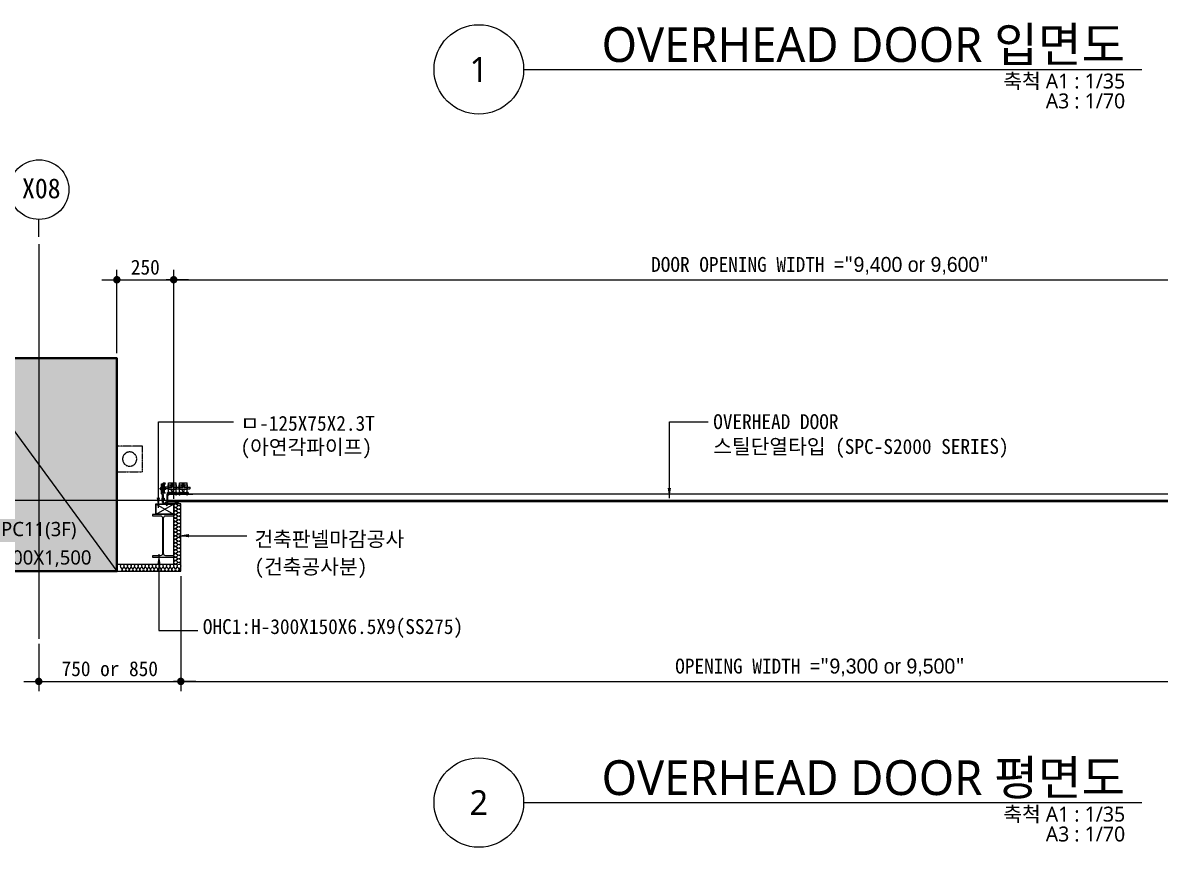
# Model space of a CAD drawing. Header units: millimetres. Extents: x 204328 to 274136, y -196910 to -178068.
# Drawn here: x 249573 to 257580, y -196455 to -190649 of the extents above; entities that cross this region are included whole.
import ezdxf
from ezdxf.enums import TextEntityAlignment as Align

# ---------------------------------------------------------------- set-up
doc = ezdxf.new("R2010")
doc.units = ezdxf.units.MM
doc.linetypes.add('CEN', pattern=[62, 60, -1, 0, -1])
doc.linetypes.add('HIDDEN', pattern=[0.375, 0.25, -0.125])
doc.layers.get('Defpoints').update_dxf_attribs({"color": 140})
for name, color, linetype in [('1212', 7, 'Continuous'), ('3', 3, 'Continuous'), ('4', 4, 'Continuous'), ('A-CONC-SOLD', 253, 'CEN'), ('HAT', 8, 'Continuous'), ('ITXT', 3, 'Continuous')]:
    doc.layers.add(name, color=color, linetype=linetype)
for name, color, linetype, lineweight in [('A-AXIS-BUBL', 7, 'Continuous', 25), ('A-CLXM-CONC', 2, 'Continuous', 40), ('A-CNTL', 1, 'CEN', 15), ('A-DIMS', 7, 'Continuous', 25), ('A-MKXS-LEAD', 7, 'Continuous', 25), ('A-MKXS-TEXT1', 3, 'Continuous', 25), ('A-SECT-LIN2', 6, 'Continuous', 20), ('A-WAXM-PANL', 6, 'Continuous', 20), ('A-XXXX-HID', 8, 'HIDDEN', 18), ('A-XXXX-SYMB', 7, 'Continuous', 25), ('A-XXXX-TXT1', 3, 'Continuous', 25), ('A-XXXX-TXT2', 3, 'Continuous', 25), ('XR-평면도$0$A-CLXM-CONC', 2, 'Continuous', 40)]:
    doc.layers.add(name, color=color, linetype=linetype, lineweight=lineweight)
doc.styles.add('HY울릉도L', font='')
doc.styles.add('돋움체', font='')
doc.styles.add('맑은 고딕', font='malgun.ttf')
doc.styles.add('맑은고딕', font='malgun.ttf')
doc.styles.get('HY울릉도L').set_extended_font_data('Dotum')
doc.styles.get('돋움체').set_extended_font_data('DotumChe')
doc.dimstyles.new('CDIM', dxfattribs={"dimtxt": 3, "dimasz": 1.5, "dimexe": 2, "dimexo": 1, "dimgap": 1, "dimtad": 1, "dimdec": 0, "dimrnd": 0.5, "dimzin": 0, "dimdsep": 32, "dimlunit": 6, "dimtxsty": 'HY울릉도L', "dimblk1": '_CIDOT', "dimblk2": '_CIDOT', "dimsah": 1, "dimcen": 5.5, "dimclrd": 2, "dimclre": 2, "dimclrt": 7, "dimadec": 0, "dimazin": 0, "dimtfac": 1, "dimtdec": 0, "dimtix": 1, "dimtmove": 2, "dimatfit": 1, "dimldrblk": '_CIDOT', "dimfxl": 1, "dimtolj": 1, "dimtzin": 0, "dimlwd": -1, "dimarcsym": 0})
doc.dimstyles.new('ISO-25', dxfattribs={"dimtxt": 2.5, "dimasz": 2.5, "dimexe": 1.25, "dimexo": 0.625, "dimtad": 1, "dimdsep": 46, "dimtxsty": 'Standard', "dimcen": 2.5, "dimadec": 0, "dimazin": 0, "dimtfac": 1, "dimtmove": 0, "dimatfit": 3, "dimfxl": 1, "dimarcsym": 0})

# ---------------------------------------------------------------- blocks, each defined once
blk = doc.blocks.new('COL_PC11_3F(210330)')
at = {"layer": 'A-CONC-SOLD'}
h = blk.add_hatch(color=256, dxfattribs=at)
h.dxf.hatch_style = 1
h.paths.add_polyline_path([(0, 0), (1100, 0), (1100, 1500), (0, 1500)])
at = {"layer": 'A-CLXM-CONC'}
blk.add_lwpolyline([(0, 0), (1100, 0), (1100, 1500), (0, 1500)], close=True, dxfattribs=at)
at = {"layer": 'Defpoints'}
blk.add_line((0, 1500), (1100, 0), dxfattribs=at)
at = {"layer": 'Defpoints', "color": 1, "style": '맑은 고딕'}
blk.add_text('PC11(3F)', height=100, dxfattribs=at).set_placement((550, 297.4), align=Align.MIDDLE_CENTER)
at = {"layer": 'Defpoints', "style": '맑은 고딕'}
blk.add_text('1,100X1,500', height=100, dxfattribs=at).set_placement((550, 97.4), align=Align.MIDDLE_CENTER)
blk = doc.blocks.new('b1')
at = {"layer": 'A-XXXX-HID'}
blk.add_lwpolyline([(0, 180), (180, 180), (180, 0), (0, 0), (0, 180)], dxfattribs=at)
blk.add_circle((90, 90), 50, dxfattribs=at)
blk = doc.blocks.new('_CIDOT')
at = {"color": 0, "linetype": 'ByBlock'}
blk.add_line((2, 0), (-1, 0), dxfattribs=at)
at = {"color": 0, "linetype": 'ByBlock', "const_width": 0.5}
blk.add_lwpolyline([(-0.25, 0, 1), (0.25, 0, 1)], format="xyb", close=True, dxfattribs=at)
blk = doc.blocks.new('*D41')
at = {"layer": 'A-DIMS', "lineweight": -2, "transparency": 16777216}
for p, q in [((250635.3, -194001.8), (250635.3, -192388.8)), ((259735.3, -194001.8), (259735.3, -192388.8))]:
    blk.add_line(p, q, dxfattribs=at)
at = {"layer": 'A-DIMS', "transparency": 16777216}
blk.add_line((250687.8, -192458.8), (259682.8, -192458.8), dxfattribs=at)
at = {"layer": 'Defpoints', "color": 0, "transparency": 16777216}
for p in [(259735.3, -192458.8), (250635.3, -194036.8, 0), (259735.3, -194036.8)]:
    blk.add_point(p, dxfattribs=at)
at = {"layer": 'A-DIMS', "transparency": 16777216, "xscale": 52.5, "yscale": 52.5, "zscale": 52.5, "rotation": 180}
blk.add_blockref('_CIDOT', (250635.3, -192458.8), dxfattribs=at)
at = {"layer": 'A-DIMS', "transparency": 16777216, "xscale": 52.5, "yscale": 52.5, "zscale": 52.5}
blk.add_blockref('_CIDOT', (259735.3, -192458.8), dxfattribs=at)
at = {"layer": 'A-DIMS', "color": 3, "transparency": 16777216, "insert": (255185.3, -192360.8), "char_height": 105, "attachment_point": 5, "style": '돋움체'}
blk.add_mtext('\\A1;DOOR OPENING WIDTH ="{\\fDotum|b0|i0|c129|p50;9,400 or 9,600}"', dxfattribs=at)
blk = doc.blocks.new('*D47')
at = {"layer": 'A-DIMS', "lineweight": -2, "transparency": 16777216}
for p, q in [((250235.3, -192976.8), (250235.3, -192388.8)), ((250635.3, -194001.8), (250635.3, -192388.8))]:
    blk.add_line(p, q, dxfattribs=at)
at = {"layer": 'A-DIMS', "transparency": 16777216}
blk.add_line((250287.8, -192458.8), (250582.8, -192458.8), dxfattribs=at)
at = {"layer": 'Defpoints', "color": 0, "transparency": 16777216}
for p in [(250635.3, -192458.8), (250235.3, -193011.8), (250635.3, -194036.8)]:
    blk.add_point(p, dxfattribs=at)
at = {"layer": 'A-DIMS', "transparency": 16777216, "xscale": 52.5, "yscale": 52.5, "zscale": 52.5, "rotation": 180}
blk.add_blockref('_CIDOT', (250235.3, -192458.8), dxfattribs=at)
at = {"layer": 'A-DIMS', "transparency": 16777216, "xscale": 52.5, "yscale": 52.5, "zscale": 52.5}
blk.add_blockref('_CIDOT', (250635.3, -192458.8), dxfattribs=at)
at = {"layer": 'A-DIMS', "color": 3, "transparency": 16777216, "insert": (250435.3, -192371.2), "char_height": 105, "attachment_point": 5, "style": '돋움체'}
blk.add_mtext('\\A1;250', dxfattribs=at)
blk = doc.blocks.new('*D42')
at = {"layer": 'A-DIMS', "lineweight": -2, "transparency": 16777216}
for p, q in [((250685.3, -194546.8), (250685.3, -195357.3)), ((259685.3, -194546.8), (259685.3, -195357.3))]:
    blk.add_line(p, q, dxfattribs=at)
at = {"layer": 'A-DIMS', "transparency": 16777216}
blk.add_line((250737.8, -195287.3), (259632.8, -195287.3), dxfattribs=at)
at = {"layer": 'Defpoints', "color": 0, "transparency": 16777216}
for p in [(250685.3, -194511.8), (259685.3, -194511.8), (259685.3, -195287.3)]:
    blk.add_point(p, dxfattribs=at)
at = {"layer": 'A-DIMS', "transparency": 16777216, "xscale": 52.5, "yscale": 52.5, "zscale": 52.5, "rotation": 180}
blk.add_blockref('_CIDOT', (250685.3, -195287.3), dxfattribs=at)
at = {"layer": 'A-DIMS', "transparency": 16777216, "xscale": 52.5, "yscale": 52.5, "zscale": 52.5}
blk.add_blockref('_CIDOT', (259685.3, -195287.3), dxfattribs=at)
at = {"layer": 'A-DIMS', "color": 3, "transparency": 16777216, "insert": (255185.3, -195189.3), "char_height": 105, "attachment_point": 5, "style": '돋움체'}
blk.add_mtext('\\A1;OPENING WIDTH ="{\\fDotum|b0|i0|c129|p50;9,300 or 9,500}"', dxfattribs=at)
blk = doc.blocks.new('*D43')
at = {"layer": 'A-DIMS', "lineweight": -2, "transparency": 16777216}
for p, q in [((250685.3, -194546.8), (250685.3, -195357.3)), ((249685.3, -195023.2), (249685.3, -195357.3))]:
    blk.add_line(p, q, dxfattribs=at)
at = {"layer": 'A-DIMS', "transparency": 16777216}
blk.add_line((249737.8, -195287.3), (250632.8, -195287.3), dxfattribs=at)
at = {"layer": 'Defpoints', "color": 0, "transparency": 16777216}
for p in [(250685.3, -194511.8), (249685.3, -194988.2), (250685.3, -195287.3)]:
    blk.add_point(p, dxfattribs=at)
at = {"layer": 'A-DIMS', "transparency": 16777216, "xscale": 52.5, "yscale": 52.5, "zscale": 52.5, "rotation": 180}
blk.add_blockref('_CIDOT', (249685.3, -195287.3), dxfattribs=at)
at = {"layer": 'A-DIMS', "transparency": 16777216, "xscale": 52.5, "yscale": 52.5, "zscale": 52.5}
blk.add_blockref('_CIDOT', (250685.3, -195287.3), dxfattribs=at)
at = {"layer": 'A-DIMS', "color": 3, "transparency": 16777216, "insert": (250185.3, -195198.8), "char_height": 105, "attachment_point": 5, "style": '돋움체'}
blk.add_mtext('\\A1;750 or 850', dxfattribs=at)
blk = doc.blocks.new('단열재(PANEL)')
at = {"layer": 'HAT'}
blk.add_lwpolyline([(0, 0, 0.618034), (-40, 20), (-60, 5, -2), (-60, 45), (-40, 30, 2), (-40, 70), (-60, 55, -2), (-60, 95), (-40, 80, 2), (-40, 120), (-60, 105, -2), (-60, 145), (-40, 130, 2), (-40, 170), (-60, 155, -2), (-60, 195), (-40, 180, 2), (-40, 220), (-60, 205, -2), (-60, 245), (-40, 230, 2), (-40, 270), (-60, 255, -2), (-60, 295), (-40, 280, 2), (-40, 320), (-60, 305, -2), (-60, 345), (-40, 330, 2), (-40, 370), (-60, 355, -2), (-60, 395), (-40, 380, 2), (-40, 420), (-60, 405, -2), (-60, 445), (-40, 430, 2), (-40, 470), (-60, 455, -2), (-60, 495), (-40, 480, 2), (-40, 520), (-60, 505, -2), (-60, 545), (-40, 530, 2), (-40, 570), (-60, 555, -2), (-60, 595), (-40, 580, 2), (-40, 620), (-60, 605, -2), (-60, 645), (-40, 630, 2), (-40, 670), (-60, 655, -2), (-60, 695), (-40, 680, 2), (-40, 720), (-60, 705, -2), (-60, 745), (-40, 730, 2), (-40, 770), (-60, 755, -2), (-60, 795), (-40, 780, 2), (-40, 820), (-60, 805, -2), (-60, 845), (-40, 830, 0.509758), (-1, 842, 0.509758)], format="xyb", dxfattribs=at)

msp = doc.modelspace()

# ---------------------------------------------------------------- hatches: boundary and pattern name
msp.add_hatch(color=256).paths.add_polyline_path([(250635.3, -194036.8), (250635.3, -194034), (250596, -194034), (250596, -194031.8), (250636.7, -194031.8), (250679.9, -194019.8)])

# ---------------------------------------------------------------- linework, layer by layer
at = {"color": 2}
for p, q in [((250549.2, -193966.2), (250549.2, -193896.4)), ((250549.2, -193896.4), (250552, -193896.4)), ((250552, -193966.2), (250552, -193896.4)), ((250560.2, -194034.1), (250560.2, -194008.8)), ((250563, -194034.1), (250563, -193971.2)), ((250589.1, -194021.4), (250589.1, -193968.2)), ((250590.7, -194019.8), (250590.7, -193969.8)), ((250769.4, -193969.8), (250590.7, -193969.8)), ((250635.6, -194019.8), (250590.7, -194019.8)), ((250635.3, -194036.8), (250679.9, -194019.8)), ((250635.6, -194021.4), (250635.6, -194019.8)), ((250636.7, -194031.8), (250679.9, -194019.8)), ((250635.3, -194036.8), (250562.4, -194036.8)), ((250632.5, -194034), (250563, -194034)), ((250563.9, -194034), (250584.3, -194034)), ((250596, -194031.8), (250596, -194034))]:
    msp.add_line(p, q, dxfattribs=at)
at = {"color": 4}
for p, q in [((250595.5, -193920.2), (250580.1, -193920.2)), ((250595.5, -193930.9), (250580.1, -193930.9)), ((250595.5, -193932.8), (250595.5, -193918.3)), ((250598.7, -193888.2), (250653.7, -193888.2)), ((250598.7, -193902.9), (250598.7, -193888.2)), ((250598.7, -193956.7), (250598.7, -193922.3)), ((250653.7, -193902.9), (250653.7, -193888.2)), ((250653.7, -193956.7), (250653.7, -193922.3)), ((250656, -193932.8), (250656, -193918.3)), ((250656, -193920.2), (250672.9, -193920.2)), ((250656, -193930.9), (250672.9, -193930.9)), ((250672.9, -193932.8), (250672.9, -193918.3)), ((250676.1, -193888.2), (250731.1, -193888.2)), ((250676.1, -193902.9), (250676.1, -193888.2)), ((250676.1, -193956.7), (250676.1, -193922.3)), ((250731.1, -193902.9), (250731.1, -193888.2)), ((250731.1, -193956.7), (250731.1, -193922.3)), ((250733.4, -193932.8), (250733.4, -193918.3)), ((250733.4, -193920.2), (250749, -193920.2)), ((250733.4, -193920.2), (250749, -193920.2)), ((250733.4, -193930.7), (250749, -193930.7)), ((250733.4, -193930.7), (250749, -193930.7)), ((250743.6, -193920.2), (250749, -193920.2)), ((250743.6, -193920.2), (250749, -193920.2)), ((250743.6, -193930.7), (250749, -193930.7)), ((250743.6, -193930.7), (250749, -193930.7)), ((250751.8, -193922.1), (250749, -193920.2)), ((250749, -193920.2), (250749, -193930.7)), ((250749, -193930.7), (250751.8, -193928.3)), ((250751.8, -193928.3), (250751.8, -193922.1)), ((250591.1, -193956.7), (250607.6, -193956.7)), ((250591.1, -193956.7), (250607.6, -193956.7)), ((250591.1, -193956.7), (250607.6, -193956.7)), ((250591.1, -193956.7), (250606.5, -193956.7)), ((250591.1, -193956.7), (250591.1, -193962.2)), ((250591.1, -193966), (250591.1, -193956.7)), ((250591.1, -193968.2), (250591.1, -193956.7)), ((250591.1, -193966), (250660.4, -193966)), ((250591.1, -193966), (250660.4, -193966)), ((250595.5, -193956.7), (250607.6, -193956.7)), ((250607.6, -193956.7), (250607.6, -193966)), ((250607.6, -193958.3), (250608.8, -193958.3)), ((250607.6, -193964.4), (250608.8, -193964.4)), ((250608.8, -193956.7), (250642.8, -193956.7)), ((250608.8, -193956.7), (250608.8, -193966)), ((250620.1, -193949.5), (250631.1, -193949.5)), ((250642.8, -193956.7), (250642.8, -193966)), ((250642.8, -193958.3), (250643.9, -193958.3)), ((250642.8, -193964.4), (250643.9, -193964.4)), ((250643.9, -193956.7), (250660.4, -193956.7)), ((250643.9, -193956.7), (250656, -193956.7)), ((250643.9, -193956.7), (250660.4, -193956.7)), ((250643.9, -193956.7), (250643.9, -193966)), ((250660.4, -193956.7), (250645, -193956.7)), ((250660.4, -193956.7), (250660.4, -193961.7)), ((250660.4, -193956.7), (250660.4, -193961.7)), ((250660.4, -193956.7), (250660.4, -193960.5)), ((250660.4, -193968.2), (250660.4, -193956.7)), ((250668.5, -193956.7), (250685, -193956.7)), ((250668.5, -193956.7), (250685, -193956.7)), ((250668.5, -193956.7), (250685, -193956.7)), ((250668.5, -193956.7), (250683.9, -193956.7)), ((250668.5, -193956.7), (250668.5, -193962.2)), ((250668.5, -193968.2), (250668.5, -193956.7)), ((250668.5, -193966), (250668.5, -193956.7)), ((250668.5, -193966), (250737.8, -193966)), ((250668.5, -193966), (250737.8, -193966)), ((250672.9, -193956.7), (250685, -193956.7)), ((250685, -193956.7), (250685, -193966)), ((250685, -193958.3), (250686.2, -193958.3)), ((250685, -193964.4), (250686.2, -193964.4)), ((250686.2, -193956.7), (250720.2, -193956.7)), ((250686.2, -193956.7), (250686.2, -193966)), ((250697.5, -193949.5), (250708.5, -193949.5)), ((250720.2, -193956.7), (250720.2, -193966)), ((250720.2, -193958.3), (250721.3, -193958.3)), ((250720.2, -193964.4), (250721.3, -193964.4)), ((250721.3, -193956.7), (250737.8, -193956.7)), ((250721.3, -193956.7), (250737.8, -193956.7)), ((250721.3, -193956.7), (250733.4, -193956.7)), ((250721.3, -193956.7), (250721.3, -193966)), ((250737.8, -193956.7), (250722.4, -193956.7)), ((250737.8, -193956.7), (250737.8, -193960.5)), ((250737.8, -193956.7), (250737.8, -193961.7)), ((250737.8, -193956.7), (250737.8, -193961.7)), ((250737.8, -193966), (250737.8, -193956.7)), ((250737.8, -193968.2), (250737.8, -193959.1))]:
    msp.add_line(p, q, dxfattribs=at)
at = {"color": 1, "linetype": 'HIDDEN', "ltscale": 3}
for p, q in [((250595.5, -193920.2), (250656, -193920.2)), ((250595.5, -193930.9), (250656, -193930.9)), ((250672.9, -193920.2), (250733.4, -193920.2)), ((250672.9, -193930.9), (250733.4, -193930.9))]:
    msp.add_line(p, q, dxfattribs=at)
at = {"color": 8, "linetype": 'HIDDEN', "ltscale": 3}
for p, q in [((250598.7, -193902.9), (250598.7, -193932.8)), ((250653.7, -193902.9), (250653.7, -193932.8)), ((250675.8, -193902.9), (250675.8, -193932.8)), ((250730.8, -193902.9), (250730.8, -193932.8))]:
    msp.add_line(p, q, dxfattribs=at)
for p, q in [((250512.6, -194109.5, 0), (250633, -194039.1, 0)), ((250512.6, -194039.1, 0), (250633, -194109.5, 0))]:
    msp.add_line(p, q)
at = {"color": 3, "elevation": 0}
msp.add_lwpolyline([(250590.8, -194019.8), (259779.9, -194019.8), (259779.9, -193969.8), (250590.8, -193969.8)], close=True, dxfattribs=at)
at = {"color": 1, "elevation": 0}
for points in [[(250510.3, -194036.8), (250635.3, -194036.8), (250635.3, -194111.8), (250510.3, -194111.8)], [(250512.6, -194039.1), (250633, -194039.1), (250633, -194109.5), (250512.6, -194109.5)]]:
    msp.add_lwpolyline(points, close=True, dxfattribs=at)
at = {"color": 2}
msp.add_arc((250563, -194034.1), 2.81, 180, 257.6688, dxfattribs=at)
at = {"layer": '1212', "color": 3}
for p, q in [((250541.3, -193927.6), (250539.8, -193927.6)), ((250539.8, -193934.4), (250539.8, -193927.6)), ((250541.3, -193934.4), (250539.8, -193934.4)), ((250546.8, -193923.9), (250541.3, -193923.9)), ((250541.3, -193923.9), (250541.3, -193938.1)), ((250546.8, -193927.6), (250541.3, -193927.6)), ((250546.8, -193934.4), (250541.3, -193934.4)), ((250546.8, -193938.1), (250541.3, -193938.1)), ((250546.8, -193938.1), (250541.3, -193938.1)), ((250549.2, -193922), (250546.8, -193922)), ((250546.8, -193922), (250546.8, -193923.9)), ((250546.8, -193923.9), (250546.8, -193931)), ((250546.8, -193938.1), (250546.8, -193931)), ((250546.8, -193940), (250546.8, -193938.1)), ((250549.2, -193940), (250546.8, -193940)), ((250621.3, -193900), (250616, -193906.8)), ((250616, -193906.8), (250616, -193909)), ((250621.3, -193917), (250616, -193909)), ((250621.3, -193900), (250625.8, -193900)), ((250621.3, -193915.8), (250621.3, -193914)), ((250621.3, -193915.8), (250621.3, -193917)), ((250621.3, -193917), (250625.8, -193917)), ((250621.5, -193904.9), (250621.5, -193907.1)), ((250630.2, -193900), (250625.8, -193900)), ((250630.2, -193917), (250625.8, -193917)), ((250630.1, -193904.9), (250630.1, -193907.1)), ((250630.2, -193900), (250635.6, -193906.8)), ((250630.2, -193917), (250635.6, -193909)), ((250630.2, -193915.8), (250630.2, -193914)), ((250630.2, -193915.8), (250630.2, -193917)), ((250635.6, -193906.8), (250635.6, -193909)), ((250698.7, -193900), (250693.4, -193906.8)), ((250693.4, -193906.8), (250693.4, -193909)), ((250698.7, -193917), (250693.4, -193909)), ((250698.7, -193900), (250703.2, -193900)), ((250698.7, -193915.8), (250698.7, -193914)), ((250698.7, -193915.8), (250698.7, -193917)), ((250698.7, -193917), (250703.2, -193917)), ((250698.9, -193904.9), (250698.9, -193907.1)), ((250707.6, -193900), (250703.2, -193900)), ((250707.6, -193917), (250703.2, -193917)), ((250707.5, -193904.9), (250707.5, -193907.1)), ((250707.6, -193900), (250713, -193906.8)), ((250707.6, -193917), (250713, -193909)), ((250707.6, -193915.8), (250707.6, -193914)), ((250707.6, -193915.8), (250707.6, -193917)), ((250713, -193906.8), (250713, -193909)), ((250555.3, -193996.6), (250550.7, -193996.6)), ((250550.7, -193996.6), (250550.7, -194008.6)), ((250555.3, -193999.8), (250550.7, -193999.8)), ((250555.3, -194005.5), (250550.7, -194005.5)), ((250555.3, -194008.6), (250550.7, -194008.6)), ((250555.3, -194008.6), (250550.7, -194008.6)), ((250557.4, -193995.1), (250555.3, -193995.1)), ((250555.3, -193995.1), (250555.3, -193996.6)), ((250555.3, -193996.6), (250555.3, -194002.6)), ((250555.3, -194008.6), (250555.3, -194002.6)), ((250555.3, -194010.2), (250555.3, -194008.6)), ((250557.4, -194010.2), (250555.3, -194010.2)), ((250563, -193996.6), (250563, -194002.6)), ((250563, -193996.6), (250567.6, -193996.6)), ((250563, -193999.8), (250567.6, -193999.8)), ((250563, -194008.6), (250563, -194002.6)), ((250563, -194005.5), (250567.6, -194005.5)), ((250563, -194008.6), (250567.6, -194008.6)), ((250563, -194008.6), (250567.6, -194008.6)), ((250567.6, -193996.6), (250567.6, -194008.6)), ((250593.4, -193964.4), (250594.7, -193964.4)), ((250593.4, -193966), (250593.4, -193964.4)), ((250604.6, -193960.5), (250594.7, -193960.5)), ((250594.7, -193964.4), (250594.7, -193960.5)), ((250594.7, -193964.4), (250594.7, -193960.5)), ((250594.7, -193964.4), (250599.7, -193964.4)), ((250597.2, -193969.8), (250597.2, -193974.4)), ((250597.2, -193971.6), (250600.9, -193975.6)), ((250597.2, -193974.4), (250599.6, -193976.9)), ((250597.3, -193964.4), (250597.3, -193960.5)), ((250597.6, -193969.8), (250601.9, -193974.5)), ((250602.1, -193974.4), (250599.6, -193976.9)), ((250604.6, -193964.4), (250599.7, -193964.4)), ((250599.7, -193969.8), (250602.1, -193972.5)), ((250602, -193964.4), (250602, -193960.5)), ((250602.1, -193969.8), (250602.1, -193974.4)), ((250604.6, -193964.4), (250604.6, -193960.5)), ((250605.9, -193964.4), (250604.6, -193964.4)), ((250605.9, -193966), (250605.9, -193964.4)), ((250646.1, -193964.4), (250647.4, -193964.4)), ((250646.1, -193966), (250646.1, -193964.4)), ((250657.3, -193960.5), (250647.4, -193960.5)), ((250647.4, -193964.4), (250647.4, -193960.5)), ((250647.4, -193964.4), (250647.4, -193960.5)), ((250647.4, -193964.4), (250652.4, -193964.4)), ((250649.9, -193969.8), (250649.9, -193974.4)), ((250649.9, -193971.6), (250653.6, -193975.6)), ((250649.9, -193974.4), (250652.4, -193976.9)), ((250650, -193964.4), (250650, -193960.5)), ((250650.3, -193969.8), (250654.6, -193974.5)), ((250657.3, -193964.4), (250652.4, -193964.4)), ((250652.4, -193969.8), (250654.8, -193972.5)), ((250654.8, -193974.4), (250652.4, -193976.9)), ((250654.7, -193964.4), (250654.7, -193960.5)), ((250654.8, -193969.8), (250654.8, -193974.4)), ((250657.3, -193964.4), (250657.3, -193960.5)), ((250658.6, -193964.4), (250657.3, -193964.4)), ((250658.6, -193966), (250658.6, -193964.4)), ((250670.8, -193964.4), (250672.1, -193964.4)), ((250670.8, -193966), (250670.8, -193964.4)), ((250682, -193960.5), (250672.1, -193960.5)), ((250672.1, -193964.4), (250672.1, -193960.5)), ((250672.1, -193964.4), (250672.1, -193960.5)), ((250672.1, -193964.4), (250677, -193964.4)), ((250674.6, -193969.8), (250674.6, -193974.4)), ((250674.6, -193971.6), (250678.3, -193975.6)), ((250674.6, -193974.4), (250677, -193976.9)), ((250674.7, -193964.4), (250674.7, -193960.5)), ((250675, -193969.8), (250679.3, -193974.5)), ((250682, -193964.4), (250677, -193964.4)), ((250679.5, -193974.4), (250677, -193976.9)), ((250677.1, -193969.8), (250679.5, -193972.5)), ((250679.4, -193964.4), (250679.4, -193960.5)), ((250679.5, -193969.8), (250679.5, -193974.4)), ((250682, -193964.4), (250682, -193960.5)), ((250683.3, -193964.4), (250682, -193964.4)), ((250683.3, -193966), (250683.3, -193964.4)), ((250723.5, -193964.4), (250724.8, -193964.4)), ((250723.5, -193966), (250723.5, -193964.4)), ((250734.7, -193960.5), (250724.8, -193960.5)), ((250724.8, -193964.4), (250724.8, -193960.5)), ((250724.8, -193964.4), (250724.8, -193960.5)), ((250724.8, -193964.4), (250729.8, -193964.4)), ((250727.3, -193969.8), (250727.3, -193974.4)), ((250727.3, -193971.6), (250731, -193975.6)), ((250727.3, -193974.4), (250729.7, -193976.9)), ((250727.4, -193964.4), (250727.4, -193960.5)), ((250727.7, -193969.8), (250732, -193974.5)), ((250732.2, -193974.4), (250729.7, -193976.9)), ((250734.7, -193964.4), (250729.8, -193964.4)), ((250729.8, -193969.8), (250732.2, -193972.5)), ((250732.1, -193964.4), (250732.1, -193960.5)), ((250732.2, -193969.8), (250732.2, -193974.4)), ((250734.7, -193964.4), (250734.7, -193960.5)), ((250736, -193964.4), (250734.7, -193964.4)), ((250736, -193966), (250736, -193964.4)), ((250576.8, -194034), (250576.8, -194031.6)), ((250576.8, -194031.6), (250578.7, -194031.6)), ((250578.7, -194031.6), (250578.7, -194026.1)), ((250578.7, -194031.6), (250578.7, -194026.1)), ((250593, -194026.1), (250578.7, -194026.1)), ((250578.7, -194031.6), (250585.8, -194031.6)), ((250582.3, -194039.4), (250582.3, -194045.9)), ((250582.3, -194042), (250587.6, -194047.8)), ((250582.3, -194045.9), (250585.8, -194049.6)), ((250582.5, -194031.6), (250582.5, -194026.1)), ((250582.9, -194039.4), (250589.1, -194046.2)), ((250593, -194031.6), (250585.8, -194031.6)), ((250589.4, -194045.9), (250585.8, -194049.6)), ((250585.9, -194039.4), (250589.4, -194043.2)), ((250589.2, -194031.6), (250589.2, -194026.1)), ((250589.4, -194039.4), (250589.4, -194045.9)), ((250593, -194031.6), (250593, -194026.1)), ((250594.8, -194031.6), (250593, -194031.6)), ((250594.8, -194034), (250594.8, -194031.6))]:
    msp.add_line(p, q, dxfattribs=at)
at = {"layer": '1212'}
for p, q in [((250549.2, -193945.4), (250549.2, -193927.4)), ((250593.4, -193966), (250605.9, -193966)), ((250646.1, -193966), (250658.6, -193966)), ((250670.8, -193966), (250683.3, -193966)), ((250723.5, -193966), (250736, -193966)), ((250576.8, -194034), (250594.8, -194034))]:
    msp.add_line(p, q, dxfattribs=at)
at = {"layer": '1212', "color": 4}
for p, q in [((250595.5, -193918.3), (250595.5, -193902.9)), ((250595.5, -193902.9), (250619.1, -193902.9)), ((250595.5, -193918.3), (250656, -193918.3)), ((250595.5, -193932.8), (250656, -193932.8)), ((250620.1, -193901.6), (250620.1, -193891.8)), ((250620.1, -193891.8, 0), (250631.1, -193891.8, 0)), ((250620.1, -193949.5), (250620.1, -193932.8)), ((250631.1, -193901.1), (250631.1, -193891.8)), ((250631.1, -193949.5), (250631.1, -193932.8)), ((250632.5, -193902.9), (250656, -193902.9)), ((250656, -193918.3), (250656, -193902.9)), ((250672.9, -193918.3), (250672.9, -193902.9)), ((250672.9, -193902.9), (250696.5, -193902.9)), ((250672.9, -193918.3), (250733.4, -193918.3)), ((250672.9, -193932.8), (250733.4, -193932.8)), ((250697.5, -193901.6), (250697.5, -193891.8)), ((250697.5, -193891.8, 0), (250708.5, -193891.8, 0)), ((250697.5, -193949.5), (250697.5, -193932.8)), ((250708.5, -193901.1), (250708.5, -193891.8)), ((250708.5, -193949.5), (250708.5, -193932.8)), ((250709.9, -193902.9), (250733.4, -193902.9)), ((250733.4, -193918.3), (250733.4, -193902.9)), ((250591.1, -193966), (250660.4, -193966)), ((250668.5, -193966), (250737.8, -193966))]:
    msp.add_line(p, q, dxfattribs=at)
at = {"layer": '1212', "color": 2}
for p, q in [((250560.1, -194006.5), (250560.1, -193971.2)), ((250563, -193971.2), (250560.1, -193971.2)), ((250589.1, -193968.2), (250769.4, -193968.2)), ((250589.1, -194021.4), (250635.6, -194021.4)), ((250769.4, -193968.2), (250769.4, -193969.8))]:
    msp.add_line(p, q, dxfattribs=at)
at = {"layer": '1212', "linetype": 'HIDDEN', "ltscale": 10}
for p, q in [((250607.6, -193958.3), (250591.1, -193958.3)), ((250593.4, -193964.4), (250591.1, -193964.4)), ((250607.6, -193964.4), (250605.9, -193964.4)), ((250608.8, -193958.3), (250642.8, -193958.3)), ((250608.8, -193964.4), (250642.8, -193964.4)), ((250643.9, -193958.3), (250660.4, -193958.3)), ((250643.9, -193964.4), (250646.1, -193964.4)), ((250658.6, -193964.4), (250660.4, -193964.4)), ((250685, -193958.3), (250668.5, -193958.3)), ((250670.8, -193964.4), (250668.5, -193964.4)), ((250685, -193964.4), (250683.3, -193964.4)), ((250686.2, -193958.3), (250720.2, -193958.3)), ((250686.2, -193964.4), (250720.2, -193964.4)), ((250721.3, -193958.3), (250737.8, -193958.3)), ((250721.3, -193964.4), (250723.5, -193964.4)), ((250736, -193964.4), (250737.8, -193964.4))]:
    msp.add_line(p, q, dxfattribs=at)
at = {"layer": '1212', "color": 3}
for centre, radius, start, end in [((250527.7, -193931.5), 28.5, 335.99844, 24.00156), ((250584.8, -193936.6), 42.9, 31.6998, 43.42482), ((250625.8, -193939.8), 26.2, 80.20746, 99.79254), ((250666.8, -193936.6), 42.9, 136.57518, 148.3002), ((250662.2, -193936.6), 42.9, 31.6998, 43.42482), ((250703.2, -193939.8), 26.2, 80.20746, 99.79254), ((250744.2, -193936.6), 42.9, 136.57518, 148.3002)]:
    msp.add_arc(centre, radius, start, end, dxfattribs=at)
at = {"layer": '1212', "color": 3, "extrusion": (0, 0, -1)}
for centre in [(250625.8, -193907.1), (250703.2, -193907.1)]:
    msp.add_ellipse(centre, major_axis=(7.39, 0), ratio=0.851726, dxfattribs=at)
at = {"layer": '1212', "color": 3}
for points, knots in [([(250630.1, -193904.9), (250630.1, -193905.2), (250630, -193905.5), (250629.7, -193906.2), (250629.5, -193906.5), (250628.9, -193907.1), (250628.5, -193907.4), (250627.5, -193907.9), (250627, -193908), (250625.8, -193908.1), (250625.3, -193908.1), (250624.2, -193907.9), (250623.6, -193907.7), (250622.8, -193907.2), (250622.4, -193906.9), (250621.9, -193906.3), (250621.7, -193905.9), (250621.5, -193905.3), (250621.5, -193905), (250621.5, -193904.3), (250621.6, -193904), (250622, -193903.3), (250622.3, -193903), (250623, -193902.4), (250623.5, -193902.2), (250624.5, -193901.8), (250625.1, -193901.7), (250626.2, -193901.7), (250626.8, -193901.7), (250627.8, -193902.1), (250628.3, -193902.3), (250629.1, -193902.8), (250629.4, -193903.2), (250629.9, -193903.8), (250630, -193904.1), (250630.1, -193904.6), (250630.1, -193904.8), (250630.1, -193904.9)], [0, 0, 0, 0, 0.360137, 0.360137, 0.720273, 0.720273, 1.08041, 1.08041, 1.440547, 1.440547, 1.800683, 1.800683, 2.16082, 2.16082, 2.520957, 2.520957, 2.881093, 2.881093, 3.24123, 3.24123, 3.601367, 3.601367, 3.961504, 3.961504, 4.32164, 4.32164, 4.681777, 4.681777, 5.041914, 5.041914, 5.40205, 5.40205, 5.762187, 5.762187, 6.122324, 6.122324, 6.283185, 6.283185, 6.283185, 6.283185]), ([(250630.1, -193907.1), (250630.1, -193907.4), (250630, -193907.7), (250629.7, -193908.4), (250629.5, -193908.7), (250628.9, -193909.3), (250628.5, -193909.6), (250627.5, -193910), (250627, -193910.2), (250625.8, -193910.3), (250625.3, -193910.3), (250624.2, -193910.1), (250623.6, -193909.9), (250622.8, -193909.4), (250622.4, -193909.1), (250621.9, -193908.4), (250621.7, -193908.1), (250621.5, -193907.5), (250621.5, -193907.3), (250621.5, -193907.1)], [6.283185, 6.283185, 6.283185, 6.283185, 6.643322, 6.643322, 7.003459, 7.003459, 7.363595, 7.363595, 7.723732, 7.723732, 8.083869, 8.083869, 8.444005, 8.444005, 8.804142, 8.804142, 9.164279, 9.164279, 9.424826, 9.424826, 9.424826, 9.424826]), ([(250707.5, -193904.9), (250707.5, -193905.2), (250707.4, -193905.5), (250707.1, -193906.2), (250706.9, -193906.5), (250706.3, -193907.1), (250705.9, -193907.4), (250704.9, -193907.9), (250704.4, -193908), (250703.2, -193908.1), (250702.6, -193908.1), (250701.5, -193907.9), (250701, -193907.7), (250700.2, -193907.2), (250699.8, -193906.9), (250699.3, -193906.3), (250699.1, -193905.9), (250698.9, -193905.3), (250698.8, -193905), (250698.9, -193904.3), (250699, -193904), (250699.4, -193903.3), (250699.7, -193903), (250700.4, -193902.4), (250700.9, -193902.2), (250701.9, -193901.8), (250702.5, -193901.7), (250703.6, -193901.7), (250704.2, -193901.7), (250705.2, -193902.1), (250705.7, -193902.3), (250706.5, -193902.8), (250706.8, -193903.2), (250707.2, -193903.8), (250707.4, -193904.1), (250707.5, -193904.6), (250707.5, -193904.8), (250707.5, -193904.9)], [0, 0, 0, 0, 0.360137, 0.360137, 0.720273, 0.720273, 1.08041, 1.08041, 1.440547, 1.440547, 1.800683, 1.800683, 2.16082, 2.16082, 2.520957, 2.520957, 2.881093, 2.881093, 3.24123, 3.24123, 3.601367, 3.601367, 3.961504, 3.961504, 4.32164, 4.32164, 4.681777, 4.681777, 5.041914, 5.041914, 5.40205, 5.40205, 5.762187, 5.762187, 6.122324, 6.122324, 6.283185, 6.283185, 6.283185, 6.283185]), ([(250707.5, -193907.1), (250707.5, -193907.4), (250707.4, -193907.7), (250707.1, -193908.4), (250706.9, -193908.7), (250706.3, -193909.3), (250705.9, -193909.6), (250704.9, -193910), (250704.4, -193910.2), (250703.2, -193910.3), (250702.6, -193910.3), (250701.5, -193910.1), (250701, -193909.9), (250700.2, -193909.4), (250699.8, -193909.1), (250699.3, -193908.4), (250699.1, -193908.1), (250698.9, -193907.5), (250698.9, -193907.3), (250698.9, -193907.1)], [6.283185, 6.283185, 6.283185, 6.283185, 6.643322, 6.643322, 7.003459, 7.003459, 7.363595, 7.363595, 7.723732, 7.723732, 8.083869, 8.083869, 8.444005, 8.444005, 8.804142, 8.804142, 9.164279, 9.164279, 9.424826, 9.424826, 9.424826, 9.424826])]:
    msp.add_open_spline(points, degree=3, knots=knots, dxfattribs=at)
at = {"layer": '3', "color": 3}
for p, q in [((250552, -193960.1), (250552, -193914.1)), ((250552.1, -193913.5), (250560.1, -193889.4)), ((250553.7, -193936.7), (250553.7, -193914.2)), ((250553.7, -193960.2), (250553.7, -193936.7)), ((250553.8, -193914), (250561.8, -193889.9)), ((250560.8, -193953.2), (250560.8, -193897.9)), ((250561.8, -193889.9), (250570.4, -193889.9)), ((250561.9, -193888.1), (250570, -193888.1)), ((250570, -193889.9), (250575.3, -193897)), ((250571.3, -193953.2), (250571.3, -193897.9)), ((250571.3, -193916.8), (250580.1, -193916.8)), ((250571.3, -193934.3), (250580.1, -193934.3)), ((250571.5, -193888.9), (250576.7, -193896)), ((250575.3, -193897), (250576.7, -193896)), ((250580.1, -193934.3), (250580.1, -193916.8)), ((250575.7, -193960.2), (250553.7, -193960.2)), ((250575.7, -193962), (250553.9, -193962)), ((250575.7, -193960.2), (250575.7, -193962))]:
    msp.add_line(p, q, dxfattribs=at)
at = {"layer": '3', "color": 8}
for p, q in [((250561.4, -193952.8), (250561.4, -193897.9)), ((250562.5, -193954.3), (250562.5, -193896.4)), ((250564.5, -193954.9), (250564.5, -193895.8)), ((250567.6, -193954.9), (250567.6, -193895.8)), ((250569.6, -193954.3), (250569.6, -193896.4)), ((250570.7, -193952.8), (250570.7, -193897.9))]:
    msp.add_line(p, q, dxfattribs=at)
at = {"layer": '3', "color": 3}
for centre, radius, start, end in [((250553.9, -193914.1), 1.87, 161.55489, 180), ((250553.9, -193914.1), 1.87, 161.55489, 180), ((250554.2, -193914.2), 0.468, 161.55489, 180), ((250561.9, -193890), 1.87, 90, 161.55489), ((250566.1, -193897.9), 5.26, 0, 180), ((250570, -193890), 1.87, 36.26987, 90), ((250553.9, -193960.1), 1.87, 180, 270), ((250566.1, -193953.2), 5.26, 180, 0)]:
    msp.add_arc(centre, radius, start, end, dxfattribs=at)
at = {"layer": '4', "color": 2}
for p, q in [((250549.2, -193966.2), (250557.3, -193976.9)), ((250552, -193966.2), (250560.1, -193976.9)), ((250557.4, -194027.8), (250557.3, -193976.9)), ((250560.2, -194006.5), (250560.2, -194027.8)), ((250560.2, -194027.8), (250557.4, -194027.8)), ((250635.3, -194036.8), (250635.3, -194034))]:
    msp.add_line(p, q, dxfattribs=at)
at = {"layer": 'A-AXIS-BUBL', "ltscale": 0.2}
msp.add_line((249685.3, -192156.5), (249685.3, -192034), dxfattribs=at)
msp.add_circle((249687.4, -191824), 210, dxfattribs=at)
at = {"layer": 'A-CNTL', "ltscale": 300}
for points in [[(249685.3, -192207.4), (249685.3, -194988.2)], [(248378.4, -194011.8), (261952.9, -194011.8)]]:
    msp.add_lwpolyline(points, dxfattribs=at)
at = {"layer": 'A-SECT-LIN2'}
msp.add_lwpolyline([(250485.3, -194120.8), (250541.1, -194120.8, -0.414214), (250557.1, -194136.8), (250557.1, -194386.8, -0.414214), (250541.1, -194402.8), (250485.3, -194402.8), (250485.3, -194411.8), (250635.3, -194411.8), (250635.3, -194402.8), (250579.6, -194402.8, -0.414214), (250563.6, -194386.8), (250563.6, -194136.8, -0.414214), (250579.6, -194120.8), (250635.3, -194120.8), (250635.3, -194111.8), (250485.3, -194111.8)], format="xyb", close=True, dxfattribs=at)
at = {"layer": 'A-WAXM-PANL'}
for points in [[(250235.3, -194511.8), (250685.3, -194511.8), (250685.3, -194036.8), (250635.3, -194036.8)], [(250235.3, -194461.8), (250635.3, -194461.8), (250635.3, -194036.8)]]:
    msp.add_lwpolyline(points, dxfattribs=at)
at = {"layer": 'A-XXXX-SYMB'}
for p, q in [((253098.3, -190978), (257450, -190978)), ((253098.3, -196140.3), (257450, -196140.3))]:
    msp.add_line(p, q, dxfattribs=at)
for centre in [(252783.3, -190978), (252783.3, -196140.3)]:
    msp.add_circle(centre, 315, dxfattribs=at)
at = {"layer": 'ITXT', "color": 2}
for p, q in [((250596, -194031.8), (250636.7, -194031.8)), ((250596, -194034), (250635.3, -194034))]:
    msp.add_line(p, q, dxfattribs=at)

# ---------------------------------------------------------------- block references
at = {"xscale": -1, "rotation": 180}
msp.add_blockref('b1', (250235.3, -193631.8), dxfattribs=at)
at = {"xscale": 0.5, "yscale": 0.5, "zscale": 0.5}
msp.add_blockref('단열재(PANEL)', (250685.3, -194461.8), dxfattribs=at)
at = {"xscale": 0.5, "yscale": 0.5, "zscale": 0.5, "rotation": 270}
msp.add_blockref('단열재(PANEL)', (250260.3, -194511.8), dxfattribs=at)
at = {"layer": 'XR-평면도$0$A-CLXM-CONC'}
msp.add_blockref('COL_PC11_3F(210330)', (249135.3, -194511.8), dxfattribs=at)

# ---------------------------------------------------------------- texts
at = {"layer": 'A-MKXS-TEXT1', "color": 0, "style": '돋움체'}
for s, p in [('ㅁ-125X75X2.3T', (251105.2, -193522.4, 0)), ('(아연각파이프)', (251105.2, -193689.7, 0)), ('건축판넬마감공사', (251203.5, -194337.8, 0)), ('(건축공사분)', (251203.5, -194531.7, 0))]:
    msp.add_text(s, height=105, dxfattribs=at).set_placement(p)
at = {"layer": 'A-MKXS-TEXT1', "color": 0, "char_height": 105, "attachment_point": 7, "style": '돋움체'}
for s, insert in [('OVERHEAD DOOR \\P스틸단열타입 (SPC-S2000 SERIES)', (254433.2, -193713.8, 0)), ('OHC1:H-300X150X6.5X9(SS275)', (250840.4, -194981.7, 0))]:
    msp.add_mtext(s, dxfattribs=dict(at, insert=insert))
at = {"layer": 'A-XXXX-TXT1', "style": '맑은고딕'}
for s, height, p in [('OVERHEAD DOOR 입면도', 245, (257333.3, -190803)), ('축척 A1 : 1/35', 105, (257333.3, -191059.6)), ('A3 : 1/70', 105, (257333.3, -191199.6)), ('OVERHEAD DOOR 평면도', 245, (257333.3, -195965.3)), ('축척 A1 : 1/35', 105, (257333.3, -196222)), ('A3 : 1/70', 105, (257333.3, -196362))]:
    msp.add_text(s, height=height, dxfattribs=at).set_placement(p, align=Align.MIDDLE_RIGHT)
for s, p in [('1', (252783.3, -190978)), ('2', (252783.3, -196140.3))]:
    msp.add_text(s, height=175, dxfattribs=at).set_placement(p, align=Align.MIDDLE)
at = {"layer": 'A-XXXX-TXT2', "ltscale": 0.2, "style": '돋움체'}
msp.add_text('X08', height=140, dxfattribs=at).set_placement((249703.2, -191816.3), align=Align.MIDDLE)

# ---------------------------------------------------------------- dimensions: what is measured, and where the dimension line sits
at = {"layer": 'A-DIMS'}
for base, p1, p2, text, picture, middle in [((259735.3, -192458.8), (250635.3, -194036.8, 0), (259735.3, -194036.8), 'DOOR OPENING WIDTH ="{\\fDotum|b0|i0|c129|p50;9,400 or 9,600}"', '*D41', (255185.3, -192360.8)), ((250635.3, -192458.8), (250235.3, -193011.8), (250635.3, -194036.8), '250', '*D47', (250435.3, -192371.2)), ((250685.3, -195287.3), (249685.3, -194988.2), (250685.3, -194511.8), '750 or 850', '*D43', (250185.3, -195198.8)), ((259685.3, -195287.3), (250685.3, -194511.8), (259685.3, -194511.8), 'OPENING WIDTH ="{\\fDotum|b0|i0|c129|p50;9,300 or 9,500}"', '*D42', (255185.3, -195189.3))]:
    dim = msp.add_linear_dim(base=base, p1=p1, p2=p2, text=text, dimstyle='CDIM', override={"dimscale": 35, "dimtxsty": '돋움체', "dimclrd": 256, "dimclre": 256, "dimclrt": 3}, dxfattribs=at)
    dim.commit()
    dim.dimension.update_dxf_attribs({"geometry": picture, "text_midpoint": middle})

# ---------------------------------------------------------------- leaders
for points in [[(250527.1, -194064.2), (250527.1, -193460), (251057.1, -193460)], [(250672.5, -194261.2), (251149.3, -194261.2)]]:
    msp.add_leader(points, dimstyle='ISO-25', override={"dimasz": 70, "dimtad": 0, "dimclrd": 1, "dimlwd": 9})
at = {"layer": 'A-MKXS-LEAD'}
for points in [[(254124.4, -193996.5, 0), (254124.4, -193460.3, 0), (254397.6, -193460.3, 0)], [(250531.6, -194392.3, 0), (250531.6, -194928.5, 0), (250804.7, -194928.5, 0)]]:
    msp.add_leader(points, dimstyle='ISO-25', override={"dimasz": 70, "dimtad": 0, "dimclrd": 1, "dimlwd": 9}, dxfattribs=at)

doc.saveas('drawing.dxf')
